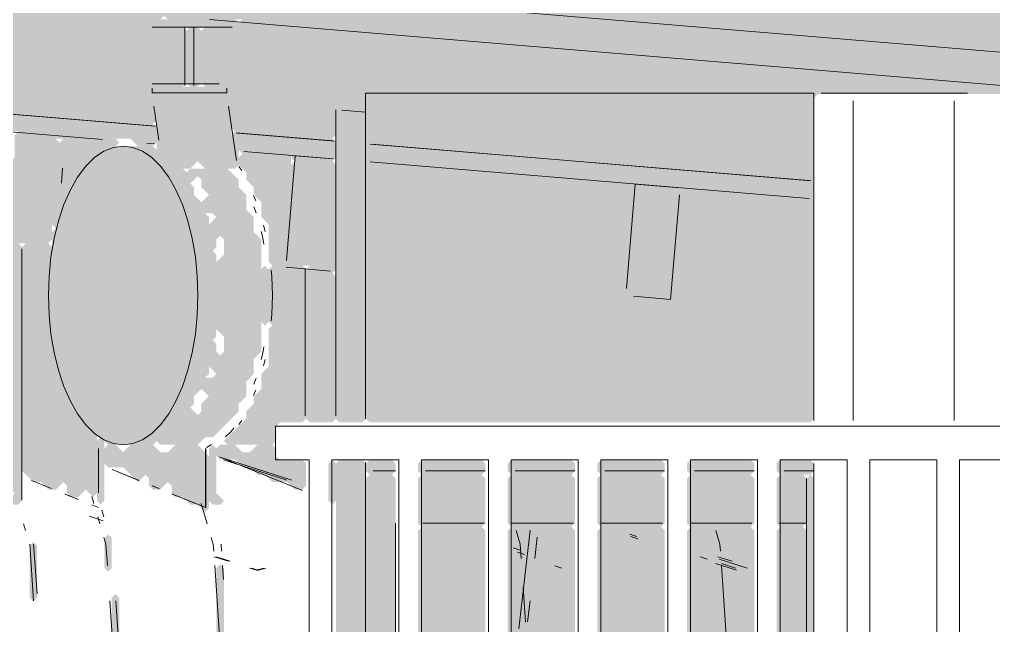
# Model space of a CAD drawing. Header units: millimetres. Extents: x 0 to 84100, y 0 to 59400.
# Drawn here: x 46800 to 48104, y 16618 to 17430 of the extents above; entities that cross this region are included whole.
import ezdxf

# ---------------------------------------------------------------- set-up
doc = ezdxf.new("R2010")
doc.units = ezdxf.units.MM
doc.layers.add('10_見えがかり', color=7, linetype='Continuous', lineweight=13)
doc.layers.add('12_見えがかり（ガラス）', color=5, linetype='Continuous', lineweight=9)

msp = doc.modelspace()

# ---------------------------------------------------------------- hatches: boundary and pattern name
at = {"layer": '10_見えがかり', "true_color": 0xbdbdbd}
for points in [[(43139, 17859.7), (43249, 17859.7), (43259, 17849.7), (43369, 17849.7), (43379, 17839.7), (43489, 17839.7), (43499, 17829.7), (43609, 17829.7), (43619, 17819.7), (43729, 17819.7), (43739, 17809.7), (43849, 17809.7), (43859, 17799.7), (43969, 17799.7), (43979, 17789.7), (44089, 17789.7), (44099, 17779.7), (44209, 17779.7), (44219, 17769.7), (44329, 17769.7), (44339, 17759.7), (44449, 17759.7), (44459, 17749.7), (44569, 17749.7), (44579, 17739.7), (44689, 17739.7), (44699, 17729.7), (44809, 17729.7), (44819, 17719.7), (44929, 17719.7), (44939, 17709.7), (45049, 17709.7), (45059, 17699.7), (45169, 17699.7), (45179, 17689.7), (45289, 17689.7), (45299, 17679.7), (45409, 17679.7), (45419, 17669.7), (45529, 17669.7), (45539, 17659.7), (45649, 17659.7), (45659, 17649.7), (45769, 17649.7), (45779, 17639.7), (45889, 17639.7), (45899, 17629.7), (46009, 17629.7), (46019, 17619.7), (46129, 17619.7), (46139, 17609.7), (46249, 17609.7), (46259, 17599.7), (46369, 17599.7), (46379, 17589.7), (46489, 17589.7), (46499, 17579.7), (46609, 17579.7), (46619, 17569.7), (46729, 17569.7), (46739, 17559.7), (46849, 17559.7), (46859, 17549.7), (46969, 17549.7), (46979, 17539.7), (47089, 17539.7), (47099, 17529.7), (47209, 17529.7), (47219, 17519.7), (47329, 17519.7), (47339, 17509.7), (47449, 17509.7), (47459, 17499.7), (47569, 17499.7), (47579, 17489.7), (47689, 17489.7), (47699, 17479.7), (47809, 17479.7), (47819, 17469.7), (47929, 17469.7), (47939, 17459.7), (48049, 17459.7), (48059, 17449.7), (48169, 17449.7), (48179, 17439.7), (48289, 17439.7), (48299, 17429.7), (48409, 17429.7), (48419, 17419.7), (48529, 17419.7), (48539, 17409.7), (48649, 17409.7), (48659, 17399.7), (48769, 17399.7), (48779, 17389.7), (48889, 17389.7), (48899, 17379.7), (49009, 17379.7), (49019, 17369.7), (49129, 17369.7), (49139, 17359.7), (49249, 17359.7), (49259, 17349.7), (49369, 17349.7), (49379, 17339.7), (49499, 17339.7), (49509, 17329.7), (49619, 17329.7), (49629, 17319.7), (49739, 17319.7), (49749, 17309.7), (49869, 17309.7), (49879, 17299.7), (49939, 17299.7), (49944, 17294.7), (49944, 17244.7), (49939, 17239.7), (49819, 17239.7), (49809, 17249.7), (49699, 17249.7), (49689, 17259.7), (49579, 17259.7), (49569, 17269.7), (49459, 17269.7), (49449, 17279.7), (49339, 17279.7), (49329, 17289.7), (49219, 17289.7), (49209, 17299.7), (49099, 17299.7), (49089, 17309.7), (48979, 17309.7), (48969, 17319.7), (48859, 17319.7), (48849, 17329.7), (48729, 17329.7), (48719, 17339.7), (48609, 17339.7), (48599, 17349.7), (48489, 17349.7), (48479, 17359.7), (48369, 17359.7), (48359, 17369.7), (48249, 17369.7), (48239, 17379.7), (48129, 17379.7), (48119, 17389.7), (48009, 17389.7), (47999, 17399.7), (47889, 17399.7), (47879, 17409.7), (47769, 17409.7), (47759, 17419.7), (47649, 17419.7), (47639, 17429.7), (47529, 17429.7), (47519, 17439.7), (47409, 17439.7), (47399, 17449.7), (47289, 17449.7), (47279, 17459.7), (47169, 17459.7), (47159, 17469.7), (47049, 17469.7), (47039, 17479.7), (46929, 17479.7), (46919, 17489.7), (46809, 17489.7), (46799, 17499.7), (46689, 17499.7), (46679, 17509.7), (46569, 17509.7), (46559, 17519.7), (46449, 17519.7), (46439, 17529.7), (46329, 17529.7), (46319, 17539.7), (46209, 17539.7), (46199, 17549.7), (46089, 17549.7), (46079, 17559.7), (45969, 17559.7), (45959, 17569.7), (45849, 17569.7), (45839, 17579.7), (45729, 17579.7), (45719, 17589.7), (45609, 17589.7), (45599, 17599.7), (45489, 17599.7), (45479, 17609.7), (45369, 17609.7), (45359, 17619.7), (45249, 17619.7), (45239, 17629.7), (45129, 17629.7), (45119, 17639.7), (45009, 17639.7), (44999, 17649.7), (44889, 17649.7), (44879, 17659.7), (44769, 17659.7), (44759, 17669.7), (44649, 17669.7), (44639, 17679.7), (44529, 17679.7), (44519, 17689.7), (44409, 17689.7), (44399, 17699.7), (44289, 17699.7), (44279, 17709.7), (44169, 17709.7), (44159, 17719.7), (44049, 17719.7), (44039, 17729.7), (43929, 17729.7), (43919, 17739.7), (43809, 17739.7), (43799, 17749.7), (43689, 17749.7), (43679, 17759.7), (43569, 17759.7), (43559, 17769.7), (43449, 17769.7), (43439, 17779.7), (43329, 17779.7), (43319, 17789.7), (43209, 17789.7), (43199, 17799.7), (43089, 17799.7), (43079, 17809.7), (43059, 17809.7), (43054, 17814.7), (43054, 17834.7), (43064, 17844.7), (43064, 17864.7), (43069, 17869.7), (43129, 17869.7)], [(45789, 17529.7), (45899, 17529.7), (45909, 17519.7), (46019, 17519.7), (46029, 17509.7), (46139, 17509.7), (46149, 17499.7), (46259, 17499.7), (46269, 17489.7), (46379, 17489.7), (46389, 17479.7), (46509, 17479.7), (46519, 17469.7), (46629, 17469.7), (46639, 17459.7), (46749, 17459.7), (46759, 17449.7), (46869, 17449.7), (46879, 17439.7), (46989, 17439.7), (46994, 17434.7), (46989, 17429.7), (46979, 17429.7), (46974, 17424.7), (46979, 17419.7), (47019, 17419.7), (47024, 17414.7), (47024, 17344.7), (47019, 17339.7), (46979, 17339.7), (46974, 17334.7), (46974, 17324.7), (46984, 17314.7), (46984, 17294.7), (46979, 17289.7), (46889, 17289.7), (46879, 17299.7), (46769, 17299.7), (46759, 17309.7), (46649, 17309.7), (46639, 17319.7), (46529, 17319.7), (46519, 17329.7), (46409, 17329.7), (46399, 17339.7), (46289, 17339.7), (46279, 17349.7), (46169, 17349.7), (46159, 17359.7), (46049, 17359.7), (46039, 17369.7), (45929, 17369.7), (45919, 17379.7), (45809, 17379.7), (45799, 17389.7), (45689, 17389.7), (45679, 17399.7), (45589, 17399.7), (45584, 17404.7), (45584, 17444.7), (45574, 17454.7), (45574, 17464.7), (45569, 17469.7), (45549, 17469.7), (45544, 17474.7), (45544, 17534.7), (45549, 17539.7), (45589, 17539.7), (45599, 17549.7), (45659, 17549.7), (45669, 17539.7), (45779, 17539.7)], [(46569, 17509.7), (46679, 17509.7), (46689, 17499.7), (46799, 17499.7), (46809, 17489.7), (46919, 17489.7), (46929, 17479.7), (47039, 17479.7), (47049, 17469.7), (47159, 17469.7), (47169, 17459.7), (47279, 17459.7), (47289, 17449.7), (47399, 17449.7), (47409, 17439.7), (47519, 17439.7), (47529, 17429.7), (47639, 17429.7), (47649, 17419.7), (47759, 17419.7), (47769, 17409.7), (47879, 17409.7), (47889, 17399.7), (47999, 17399.7), (48009, 17389.7), (48119, 17389.7), (48129, 17379.7), (48239, 17379.7), (48249, 17369.7), (48359, 17369.7), (48369, 17359.7), (48479, 17359.7), (48489, 17349.7), (48599, 17349.7), (48609, 17339.7), (48719, 17339.7), (48729, 17329.7), (48849, 17329.7), (48859, 17319.7), (48969, 17319.7), (48979, 17309.7), (49089, 17309.7), (49099, 17299.7), (49209, 17299.7), (49219, 17289.7), (49239, 17289.7), (49244, 17284.7), (49244, 17254.7), (49239, 17249.7), (49159, 17249.7), (49149, 17259.7), (49039, 17259.7), (49029, 17269.7), (48919, 17269.7), (48909, 17279.7), (48799, 17279.7), (48789, 17289.7), (48679, 17289.7), (48669, 17299.7), (48589, 17299.7), (48579, 17309.7), (48449, 17309.7), (48439, 17309.7), (48429, 17319.7), (48319, 17319.7), (48309, 17329.7), (48199, 17329.7), (48189, 17339.7), (48079, 17339.7), (48069, 17349.7), (47959, 17349.7), (47949, 17359.7), (47839, 17359.7), (47829, 17369.7), (47719, 17369.7), (47709, 17379.7), (47599, 17379.7), (47589, 17389.7), (47479, 17389.7), (47469, 17399.7), (47359, 17399.7), (47349, 17409.7), (47239, 17409.7), (47229, 17419.7), (47119, 17419.7), (47109, 17429.7), (46999, 17429.7), (46989, 17439.7), (46879, 17439.7), (46869, 17449.7), (46759, 17449.7), (46749, 17459.7), (46639, 17459.7), (46629, 17469.7), (46519, 17469.7), (46509, 17479.7), (46469, 17479.7), (46464, 17484.7), (46464, 17504.7), (46479, 17519.7), (46559, 17519.7)], [(47094, 17424.7), (47089, 17419.7), (46979, 17419.7), (46974, 17424.7), (46979, 17429.7), (47089, 17429.7)], [(47239, 17409.7), (47349, 17409.7), (47359, 17399.7), (47469, 17399.7), (47479, 17389.7), (47589, 17389.7), (47599, 17379.7), (47709, 17379.7), (47719, 17369.7), (47829, 17369.7), (47839, 17359.7), (47949, 17359.7), (47959, 17349.7), (48069, 17349.7), (48079, 17339.7), (48189, 17339.7), (48194, 17334.7), (48189, 17329.7), (47869, 17329.7), (47864, 17324.7), (47859, 17329.7), (47269, 17329.7), (47264, 17324.7), (47264, 17304.7), (47259, 17309.7), (47229, 17309.7), (47224, 17304.7), (47224, 17274.7), (47219, 17269.7), (47129, 17269.7), (47119, 17279.7), (47089, 17279.7), (47084, 17284.7), (47084, 17324.7), (47069, 17339.7), (47049, 17339.7), (47044, 17344.7), (47044, 17414.7), (47049, 17419.7), (47089, 17419.7), (47099, 17429.7), (47109, 17429.7), (47119, 17419.7), (47229, 17419.7)], [(47044, 17414.7), (47044, 17344.7), (47039, 17339.7), (47029, 17339.7), (47024, 17344.7), (47024, 17414.7), (47029, 17419.7), (47039, 17419.7)], [(45809, 17379.7), (45919, 17379.7), (45929, 17369.7), (46039, 17369.7), (46049, 17359.7), (46159, 17359.7), (46169, 17349.7), (46279, 17349.7), (46289, 17339.7), (46399, 17339.7), (46409, 17329.7), (46519, 17329.7), (46529, 17319.7), (46639, 17319.7), (46649, 17309.7), (46759, 17309.7), (46769, 17299.7), (46879, 17299.7), (46889, 17289.7), (46979, 17289.7), (46984, 17284.7), (46984, 17264.7), (46979, 17259.7), (46959, 17259.7), (46949, 17269.7), (46839, 17269.7), (46829, 17279.7), (46719, 17279.7), (46709, 17289.7), (46599, 17289.7), (46589, 17299.7), (46479, 17299.7), (46469, 17309.7), (46359, 17309.7), (46349, 17319.7), (46239, 17319.7), (46229, 17329.7), (46119, 17329.7), (46109, 17339.7), (45999, 17339.7), (45989, 17349.7), (45879, 17349.7), (45869, 17359.7), (45759, 17359.7), (45749, 17369.7), (45639, 17369.7), (45629, 17379.7), (45599, 17379.7), (45584, 17394.7), (45589, 17399.7), (45679, 17399.7), (45689, 17389.7), (45799, 17389.7)], [(47084, 17324.7), (47084, 17264.7), (47094, 17254.7), (47094, 17234.7), (47089, 17229.7), (47049, 17229.7), (47039, 17239.7), (47029, 17229.7), (46999, 17229.7), (46994, 17234.7), (46994, 17244.7), (46984, 17254.7), (46984, 17314.7), (46974, 17324.7), (46974, 17334.7), (46979, 17339.7), (47069, 17339.7)], [(46839, 17269.7), (46849, 17269.7), (46854, 17264.7), (46854, 17244.7), (46844, 17234.7), (46844, 17134.7), (46839, 17129.7), (46789, 17129.7), (46784, 17134.7), (46784, 17234.7), (46794, 17244.7), (46794, 17274.7), (46799, 17279.7), (46829, 17279.7)], [(47224, 17264.7), (47224, 17244.7), (47219, 17239.7), (47199, 17239.7), (47189, 17249.7), (47179, 17249.7), (47169, 17239.7), (47159, 17249.7), (47099, 17249.7), (47084, 17264.7), (47084, 17274.7), (47089, 17279.7), (47119, 17279.7), (47129, 17269.7), (47219, 17269.7)], [(46934, 17264.7), (46929, 17259.7), (46919, 17259.7), (46874, 17214.7), (46874, 17204.7), (46864, 17194.7), (46864, 17184.7), (46854, 17174.7), (46854, 17154.7), (46849, 17149.7), (46844, 17154.7), (46844, 17234.7), (46854, 17244.7), (46854, 17264.7), (46859, 17269.7), (46929, 17269.7)], [(47199, 17239.7), (47219, 17239.7), (47224, 17234.7), (47224, 17094.7), (47219, 17089.7), (47199, 17089.7), (47189, 17099.7), (47159, 17099.7), (47154, 17104.7), (47154, 17114.7), (47164, 17124.7), (47164, 17234.7), (47179, 17249.7), (47189, 17249.7)], [(46804, 17124.7), (46804, 16784.7), (46799, 16779.7), (46789, 16779.7), (46784, 16784.7), (46794, 16794.7), (46789, 16799.7), (46779, 16789.7), (46759, 16789.7), (46744, 16804.7), (46744, 17124.7), (46749, 17129.7), (46799, 17129.7)], [(46844, 17124.7), (46844, 16974.7), (46854, 16964.7), (46854, 16944.7), (46864, 16934.7), (46864, 16924.7), (46874, 16914.7), (46874, 16904.7), (46904, 16874.7), (46904, 16794.7), (46899, 16789.7), (46889, 16799.7), (46879, 16789.7), (46869, 16789.7), (46864, 16794.7), (46864, 16804.7), (46859, 16809.7), (46849, 16799.7), (46839, 16799.7), (46829, 16809.7), (46819, 16809.7), (46804, 16824.7), (46804, 17124.7), (46809, 17129.7), (46839, 17129.7)], [(47219, 17089.7), (47224, 17084.7), (47224, 16894.7), (47219, 16889.7), (47189, 16889.7), (47184, 16894.7), (47184, 17094.7), (47189, 17099.7), (47199, 17089.7)], [(46914, 16864.7), (46914, 16784.7), (46909, 16779.7), (46904, 16784.7), (46904, 16864.7), (46909, 16869.7)], [(47054, 16844.7), (47054, 16774.7), (47049, 16769.7), (47039, 16779.7), (47029, 16779.7), (47019, 16789.7), (47009, 16789.7), (47004, 16794.7), (47004, 16804.7), (46999, 16809.7), (46989, 16799.7), (46979, 16799.7), (46974, 16804.7), (46974, 16814.7), (46969, 16819.7), (46959, 16809.7), (46939, 16829.7), (46919, 16829.7), (46914, 16834.7), (46914, 16854.7), (46919, 16859.7), (46929, 16859.7), (46939, 16849.7), (46949, 16859.7), (46979, 16859.7), (46989, 16849.7), (46999, 16849.7), (47009, 16859.7), (47039, 16859.7)], [(47064, 16854.7), (47064, 16794.7), (47074, 16784.7), (47069, 16779.7), (47059, 16779.7), (47054, 16784.7), (47054, 16854.7), (47059, 16859.7)], [(47144, 16854.7), (47144, 16844.7), (47149, 16839.7), (47179, 16839.7), (47184, 16834.7), (47184, 16804.7), (47179, 16799.7), (47169, 16799.7), (47159, 16809.7), (47139, 16809.7), (47129, 16819.7), (47119, 16819.7), (47109, 16829.7), (47099, 16829.7), (47089, 16839.7), (47069, 16839.7), (47064, 16844.7), (47064, 16854.7), (47069, 16859.7), (47089, 16859.7), (47099, 16849.7), (47109, 16849.7), (47119, 16859.7), (47139, 16859.7)], [(47219, 16779.7), (47214, 16784.7), (47214, 16834.7), (47219, 16839.7), (47224, 16834.7), (47224, 16784.7)]]:
    msp.add_hatch(color=8, dxfattribs=at).paths.add_polyline_path(points)
at = {"layer": '10_見えがかり', "true_color": 0xe9dcc4}
for points in [[(47264, 16894.7), (47259, 16889.7), (47229, 16889.7), (47224, 16894.7), (47224, 17304.7), (47229, 17309.7), (47259, 17309.7), (47264, 17304.7)], [(46994, 17244.7), (46994, 17234.7), (46999, 17229.7), (47019, 17229.7), (47024, 17224.7), (47024, 17214.7), (47034, 17204.7), (47034, 17194.7), (47044, 17184.7), (47044, 17174.7), (47054, 17164.7), (47054, 17124.7), (47064, 17114.7), (47064, 17004.7), (47054, 16994.7), (47054, 16954.7), (47044, 16944.7), (47044, 16934.7), (47034, 16924.7), (47034, 16914.7), (47024, 16904.7), (47024, 16894.7), (46999, 16869.7), (46989, 16869.7), (46979, 16859.7), (46919, 16859.7), (46874, 16904.7), (46874, 16914.7), (46864, 16924.7), (46864, 16934.7), (46854, 16944.7), (46854, 16964.7), (46844, 16974.7), (46844, 17144.7), (46854, 17154.7), (46854, 17174.7), (46864, 17184.7), (46864, 17194.7), (46874, 17204.7), (46874, 17214.7), (46919, 17259.7), (46979, 17259.7)], [(47164, 17124.7), (47154, 17114.7), (47154, 17104.7), (47159, 17099.7), (47179, 17099.7), (47184, 17094.7), (47184, 16894.7), (47179, 16889.7), (47149, 16889.7), (47144, 16884.7), (47144, 16864.7), (47139, 16859.7), (47079, 16859.7), (47074, 16864.7), (47104, 16894.7), (47104, 16904.7), (47114, 16914.7), (47114, 16924.7), (47124, 16934.7), (47124, 16954.7), (47134, 16964.7), (47134, 17014.7), (47144, 17024.7), (47144, 17094.7), (47134, 17104.7), (47134, 17154.7), (47124, 17164.7), (47124, 17184.7), (47114, 17194.7), (47114, 17204.7), (47104, 17214.7), (47104, 17224.7), (47094, 17234.7), (47094, 17244.7), (47099, 17249.7), (47159, 17249.7), (47164, 17244.7)], [(47094, 17214.7), (47094, 17204.7), (47104, 17194.7), (47104, 17174.7), (47114, 17164.7), (47114, 17144.7), (47124, 17134.7), (47124, 16984.7), (47114, 16974.7), (47114, 16954.7), (47104, 16944.7), (47104, 16924.7), (47094, 16914.7), (47094, 16904.7), (47059, 16869.7), (47049, 16869.7), (47039, 16859.7), (46989, 16859.7), (46984, 16864.7), (46989, 16869.7), (46999, 16869.7), (47024, 16894.7), (47024, 16904.7), (47029, 16909.7), (47039, 16899.7), (47044, 16904.7), (47044, 16914.7), (47054, 16924.7), (47044, 16934.7), (47044, 16944.7), (47049, 16949.7), (47059, 16949.7), (47064, 16954.7), (47054, 16964.7), (47054, 16994.7), (47059, 16999.7), (47064, 16994.7), (47064, 16984.7), (47069, 16979.7), (47074, 16984.7), (47074, 17004.7), (47064, 17014.7), (47064, 17104.7), (47074, 17114.7), (47074, 17134.7), (47069, 17139.7), (47064, 17134.7), (47064, 17124.7), (47059, 17119.7), (47054, 17124.7), (47054, 17154.7), (47064, 17164.7), (47059, 17169.7), (47049, 17169.7), (47044, 17174.7), (47044, 17184.7), (47054, 17194.7), (47044, 17204.7), (47044, 17214.7), (47039, 17219.7), (47029, 17209.7), (47024, 17214.7), (47024, 17224.7), (47029, 17229.7), (47079, 17229.7)], [(47134, 17024.7), (47129, 17019.7), (47124, 17024.7), (47124, 17094.7), (47129, 17099.7), (47134, 17094.7)], [(47144, 17094.7), (47144, 17024.7), (47139, 17019.7), (47134, 17024.7), (47134, 17094.7), (47139, 17099.7)], [(47264, 14444.7), (47259, 14439.7), (47229, 14439.7), (47224, 14444.7), (47224, 16834.7), (47229, 16839.7), (47259, 16839.7), (47264, 16834.7)], [(47299, 16819.7), (47269, 16819.7), (47264, 16824.7), (47264, 16834.7), (47269, 16839.7), (47299, 16839.7), (47304, 16834.7), (47304, 16824.7)], [(47339, 16819.7), (47334, 16824.7), (47334, 16834.7), (47339, 16839.7), (47419, 16839.7), (47424, 16834.7), (47424, 16824.7), (47419, 16819.7)], [(47459, 16819.7), (47454, 16824.7), (47454, 16834.7), (47459, 16839.7), (47539, 16839.7), (47544, 16834.7), (47544, 16824.7), (47539, 16819.7)], [(47659, 16819.7), (47579, 16819.7), (47574, 16824.7), (47574, 16834.7), (47579, 16839.7), (47659, 16839.7), (47664, 16834.7), (47664, 16824.7)], [(47699, 16819.7), (47694, 16824.7), (47694, 16834.7), (47699, 16839.7), (47779, 16839.7), (47784, 16834.7), (47784, 16824.7), (47779, 16819.7)], [(47819, 16819.7), (47814, 16824.7), (47814, 16834.7), (47819, 16839.7), (47859, 16839.7), (47864, 16834.7), (47864, 16824.7), (47859, 16819.7)], [(47304, 16814.7), (47304, 14444.7), (47299, 14439.7), (47269, 14439.7), (47264, 14444.7), (47264, 16814.7), (47269, 16819.7), (47299, 16819.7)], [(47419, 16749.7), (47339, 16749.7), (47334, 16754.7), (47334, 16814.7), (47339, 16819.7), (47419, 16819.7), (47424, 16814.7), (47424, 16754.7)], [(47539, 16749.7), (47459, 16749.7), (47454, 16754.7), (47454, 16814.7), (47459, 16819.7), (47539, 16819.7), (47544, 16814.7), (47544, 16754.7)], [(47659, 16749.7), (47579, 16749.7), (47574, 16754.7), (47574, 16814.7), (47579, 16819.7), (47659, 16819.7), (47664, 16814.7), (47664, 16754.7)], [(47779, 16749.7), (47699, 16749.7), (47694, 16754.7), (47694, 16814.7), (47699, 16819.7), (47779, 16819.7), (47784, 16814.7), (47784, 16754.7)], [(47849, 16749.7), (47819, 16749.7), (47814, 16754.7), (47814, 16814.7), (47819, 16819.7), (47849, 16819.7), (47854, 16814.7), (47854, 16754.7)], [(47864, 16814.7), (47864, 14444.7), (47859, 14439.7), (47854, 14444.7), (47854, 14534.7), (47854, 16744.7), (47854, 16814.7), (47859, 16819.7)], [(46919, 16689.7), (46914, 16694.7), (46914, 16734.7), (46919, 16739.7), (46924, 16734.7), (46924, 16694.7)], [(46824, 16654.7), (46819, 16649.7), (46814, 16654.7), (46814, 16724.7), (46819, 16729.7), (46824, 16724.7)], [(47074, 16604.7), (47084, 16594.7), (47084, 14444.7), (47079, 14439.7), (47074, 14444.7), (47074, 16584.7), (47064, 16594.7), (47064, 16694.7), (47069, 16699.7), (47074, 16694.7)], [(46934, 14444.7), (46929, 14439.7), (46924, 14444.7), (46924, 16654.7), (46929, 16659.7), (46934, 16654.7)]]:
    msp.add_hatch(color=8, dxfattribs=at).paths.add_polyline_path(points)
at = {"layer": '12_見えがかり（ガラス）', "true_color": 0xdce9f2}
for points in [[(47859, 17329.7), (47864, 17324.7), (47864, 16894.7), (47859, 16889.7), (47269, 16889.7), (47264, 16894.7), (47264, 17324.7), (47269, 17329.7)], [(47424, 14534.7), (47419, 14529.7), (47339, 14529.7), (47334, 14534.7), (47334, 16744.7), (47339, 16749.7), (47419, 16749.7), (47424, 16744.7)], [(47544, 14534.7), (47539, 14529.7), (47459, 14529.7), (47454, 14534.7), (47454, 16744.7), (47459, 16749.7), (47539, 16749.7), (47544, 16744.7)], [(47664, 14534.7), (47659, 14529.7), (47579, 14529.7), (47574, 14534.7), (47574, 16744.7), (47579, 16749.7), (47659, 16749.7), (47664, 16744.7)], [(47784, 14534.7), (47779, 14529.7), (47699, 14529.7), (47694, 14534.7), (47694, 16744.7), (47699, 16749.7), (47779, 16749.7), (47784, 16744.7)], [(47854, 14534.7), (47849, 14529.7), (47819, 14529.7), (47814, 14534.7), (47814, 16744.7), (47819, 16749.7), (47849, 16749.7), (47854, 16744.7)]]:
    msp.add_hatch(color=8, dxfattribs=at).paths.add_polyline_path(points)

# ---------------------------------------------------------------- linework, layer by layer
at = {"layer": '10_見えがかり'}
for points in [[(49922, 17235.4), (43056.5, 17806.9)], [(47077.8, 17419.4), (46977.8, 17419.4)], [(47021.8, 17341.2), (47021.8, 17419.4)], [(47021.8, 17419.4), (47033.8, 17419.4)], [(47033.8, 17341.2), (47033.8, 17419.4)], [(47054.7, 17429.3), (48479.4, 17310.6)], [(47084.9, 17419.4), (47077.8, 17419.4)], [(45586.9, 17402.9), (46981.1, 17286.7)], [(45588.9, 17402.7), (46983.1, 17286.5)], [(45596.9, 17378), (46911.4, 17268.5)], [(46977.8, 17343.4), (47067.8, 17343.4)], [(46977.8, 17331.4), (46977.8, 17337.4)], [(47077.8, 17331.4), (46977.8, 17331.4)], [(47033.8, 17331.4), (47021.8, 17331.4)], [(47077.8, 17331.4), (47077.8, 17337.4)], [(47873.5, 17330.7), (48069.4, 17330.7)], [(48051.2, 17330.7), (47916.2, 17330.7)], [(48051.2, 17330.7), (47916.2, 17330.7)], [(46986.8, 17267.8), (46980.4, 17313.2)], [(47090.7, 17240.5), (47080.4, 17313.2)], [(47863.7, 16892.1), (47863.7, 17320.7)], [(47916.2, 17320.7), (47916.2, 16892.1)], [(47916.2, 16892.1), (47916.2, 17320.7)], [(48051.2, 17320.7), (48051.2, 16892.1)], [(48051.2, 17320.7), (48051.2, 16892.1)], [(47223.7, 16898.7), (47223.7, 17308.5)], [(47231.7, 17307.8), (47263.7, 17305.2)], [(47263.7, 16895.8), (47263.7, 17305.2)], [(47090.6, 17277.6), (47220.1, 17266.8)], [(47092.6, 17277.4), (47222.1, 17266.6)], [(46971.1, 17263.5), (46981.1, 17262.7)], [(47269.9, 17262.6), (47857.4, 17213.7)], [(47271.9, 17262.5), (47859.4, 17213.5)], [(46913.3, 17252.9), (46901, 17244.5)], [(46926.2, 17258), (46913.3, 17252.9)], [(46939.2, 17259.7), (46926.2, 17258)], [(46952.3, 17258), (46939.2, 17259.7)], [(46965.1, 17252.9), (46952.3, 17258)], [(46977.5, 17244.5), (46965.1, 17252.9)], [(47100.6, 17252.7), (47220.1, 17242.8)], [(47169.6, 17246.9), (47157.9, 17106.8)], [(47219.4, 17242.8), (47169.6, 17246.9)], [(46901, 17244.5), (46889.2, 17232.9)], [(46989.2, 17232.9), (46977.5, 17244.5)], [(47269.9, 17238.6), (47857.4, 17189.7)], [(46858.1, 17230.1), (46856.5, 17210.1)], [(46889.2, 17232.9), (46878.3, 17218.4)], [(47000.1, 17218.4), (46989.2, 17232.9)], [(47098.1, 17227.2), (47093.9, 17232.4)], [(46878.3, 17218.4), (46868.5, 17201.1)], [(47009.9, 17201.1), (47000.1, 17218.4)], [(47624.6, 17209), (47612.9, 17068.9)], [(47684.4, 17204.1), (47624.6, 17209)], [(46868.5, 17201.1), (46859.9, 17181.5)], [(47018.6, 17181.5), (47009.9, 17201.1)], [(47116.8, 17186.4), (47113.5, 17193.7)], [(47116.8, 17186.4), (47113.5, 17193.7)], [(47683.6, 17194.7), (47671.9, 17054.6)], [(46859.9, 17181.5), (46852.6, 17159.7)], [(47025.8, 17159.7), (47018.6, 17181.5)], [(47117, 17170.4), (47114.3, 17178.4)], [(46852.6, 17159.7), (46846.8, 17136.2)], [(47031.6, 17136.2), (47025.8, 17159.7)], [(47126.1, 17137), (47124, 17145.5)], [(47129.3, 17145.5), (47127.1, 17153.9)], [(47129.3, 17145.5), (47127.1, 17153.9)], [(46846.8, 17136.2), (46842.6, 17111.5)], [(47035.8, 17111.5), (47031.6, 17136.2)], [(47127.6, 17128.3), (47126.1, 17137)], [(46803.7, 16785.5), (46803.7, 17122.1)], [(46803.8, 16785.5), (46803.8, 17122.1)], [(46842.6, 17111.5), (46840.1, 17085.8)], [(47038.4, 17085.8), (47035.8, 17111.5)], [(47138.3, 17085), (47137.4, 17093.6)], [(47138.3, 17085), (47137.4, 17093.6)], [(47157.2, 17097.5), (47216.9, 17092.5)], [(47182.8, 16898.4), (47182.8, 17096.1)], [(47182.8, 16898.4), (47182.8, 17096.1)], [(46840.1, 17085.8), (46839.2, 17059.7)], [(47039.2, 17059.7), (47038.4, 17085.8)], [(47139.1, 17059.7), (47138.3, 17085)], [(47139.1, 17059.7), (47138.3, 17085)], [(46839.2, 17059.7), (46840.1, 17033.6)], [(47039.2, 17059.7), (47038.4, 17033.6)], [(47138.3, 17034.4), (47139.1, 17059.7)], [(47138.3, 17034.4), (47139.1, 17059.7)], [(47622.1, 17058.7), (47671.9, 17054.6)], [(46840.1, 17033.6), (46842.6, 17007.9)], [(47035.8, 17007.9), (47038.4, 17033.6)], [(47137.4, 17025.8), (47138.3, 17034.4)], [(47137.4, 17025.8), (47138.3, 17034.4)], [(46842.6, 17007.9), (46846.8, 16983.2)], [(47031.6, 16983.2), (47035.8, 17007.9)], [(47126.1, 16982.4), (47127.6, 16991.1)], [(46846.8, 16983.2), (46852.6, 16959.7)], [(47025.8, 16959.7), (47031.6, 16983.2)], [(47124, 16973.9), (47126.1, 16982.4)], [(47127.1, 16965.5), (47129.3, 16973.9)], [(47127.1, 16965.5), (47129.3, 16973.9)], [(46852.6, 16959.7), (46859.9, 16938)], [(47018.6, 16938), (47025.8, 16959.7)], [(47114.3, 16941), (47117, 16949)], [(46859.9, 16938), (46868.5, 16918.3)], [(47009.9, 16918.3), (47018.6, 16938)], [(47113.5, 16925.8), (47116.8, 16933)], [(47113.5, 16925.8), (47116.8, 16933)], [(46868.5, 16918.3), (46878.3, 16901)], [(47000.1, 16901), (47009.9, 16918.3)], [(46878.3, 16901), (46889.2, 16886.5)], [(46989.2, 16886.5), (47000.1, 16901)], [(46889.2, 16886.5), (46901, 16874.9)], [(46977.5, 16874.9), (46989.2, 16886.5)], [(47093.9, 16887), (47098.1, 16892.2)], [(47188.3, 14289.7), (47188.3, 16839.7), (47143.3, 16839.7), (47143.3, 16884.7), (48443.3, 16884.7)], [(46901, 16874.9), (46913.3, 16866.5)], [(46965.1, 16866.5), (46977.5, 16874.9)], [(47076.3, 16870.5), (47082.9, 16876.5)], [(47076.3, 16870.5), (47082.9, 16876.5)], [(47082.9, 16876.5), (47087.1, 16881.8)], [(47082.9, 16876.5), (47087.1, 16881.8)], [(46913.3, 16866.5), (46926.2, 16861.4)], [(46926.2, 16861.4), (46939.2, 16859.7)], [(46939.2, 16859.7), (46952.3, 16861.4)], [(46952.3, 16861.4), (46965.1, 16866.5)], [(47050.7, 16856.1), (47057.5, 16860.3)], [(46906, 16795.4), (46906, 16854.8)], [(46906.1, 16795.4), (46906.1, 16854.8)], [(47049.6, 16775.6), (47049.6, 16854.8)], [(47049.7, 16775.6), (47049.7, 16854.8)], [(47068, 16843.7), (47179, 16798.3)], [(47068.1, 16843.7), (47179.1, 16798.3)], [(47164.9, 16812.3), (47070.5, 16842.5)], [(47158.3, 16812.3), (47073.3, 16839.5)], [(47308.3, 14289.7), (47308.3, 16839.7), (47218.4, 16839.7), (47218.4, 14289.7)], [(47263.7, 14439.7), (47263.7, 16835.9)], [(47263.7, 16824.7), (47263.7, 16834.7)], [(47428.3, 14289.7), (47428.3, 16839.7), (47338.4, 16839.7), (47338.4, 14289.7)], [(47548.3, 14289.7), (47548.3, 16839.7), (47458.4, 16839.7), (47458.4, 14289.7)], [(47668.3, 14289.7), (47668.3, 16839.7), (47578.4, 16839.7), (47578.4, 14289.7)], [(47788.3, 14289.7), (47788.3, 16839.7), (47698.4, 16839.7), (47698.4, 14289.7)], [(47908.3, 14289.7), (47908.3, 16839.7), (47818.4, 16839.7), (47818.4, 14289.7)], [(47863.7, 16824.7), (47863.7, 16834.7)], [(47863.7, 14439.7), (47863.7, 16832.3)], [(48028.3, 14289.7), (48028.3, 16839.7), (47938.4, 16839.7), (47938.4, 14289.7)], [(48148.3, 16839.7), (48058.4, 16839.7), (48058.4, 14289.7)], [(46924.6, 16826.7), (46960.3, 16812.1)], [(46924.7, 16826.7), (46960.4, 16812.1)], [(47273.7, 16824.7), (47303.7, 16824.7)], [(47343.7, 16824.7), (47423.7, 16824.7)], [(47463.7, 16824.7), (47543.7, 16824.7)], [(47583.7, 16824.7), (47663.7, 16824.7)], [(47703.7, 16824.7), (47783.7, 16824.7)], [(47823.7, 16824.7), (47863.7, 16824.7)], [(46816.6, 16812.1), (46843.4, 16801.1)], [(46816.7, 16812.1), (46843.5, 16801.1)], [(46978.2, 16804.8), (46987.1, 16801.1)], [(46978.3, 16804.8), (46987.2, 16801.1)], [(47853.7, 14439.7), (47853.7, 16814.7)], [(47853.7, 16754.7), (47853.7, 16814.7)], [(46861.3, 16793.8), (46879.2, 16786.5)], [(46861.4, 16793.8), (46879.3, 16786.5)], [(47005, 16793.8), (47049.6, 16775.6)], [(47005.1, 16793.8), (47049.7, 16775.6)], [(46897.1, 16779.2), (46906, 16775.6)], [(46897.2, 16779.2), (46906.1, 16775.6)], [(46900, 16781.3), (46897.3, 16790.5)], [(47051.6, 16753.9), (47043.5, 16781.3)], [(46913.3, 16763.1), (46910.6, 16772.2)], [(46808.7, 16744.8), (46806, 16753.9)], [(46912.4, 16758), (46893.5, 16764)], [(46908.1, 16753.9), (46905.4, 16763.1)], [(47340.4, 16754.7), (47349.6, 16754.7)], [(47349.6, 16754.7), (47395.4, 16754.7)], [(47395.4, 16754.7), (47422.9, 16754.7)], [(47459.6, 16754.7), (47487.1, 16754.7)], [(47487.1, 16754.7), (47532.9, 16754.7)], [(47532.9, 16754.7), (47542.1, 16754.7)], [(47578.7, 16754.7), (47624.6, 16754.7)], [(47624.6, 16754.7), (47661.2, 16754.7)], [(47697.9, 16754.7), (47716.2, 16754.7)], [(47716.2, 16754.7), (47762.1, 16754.7)], [(47762.1, 16754.7), (47780.4, 16754.7)], [(47817.1, 16754.7), (47853.7, 16754.7)], [(47470.6, 16726.5), (47465.2, 16744.8)], [(47484, 16745.3), (47468.8, 16613.1)], [(47626.7, 16736.9), (47617.3, 16739.9)], [(47737.9, 16726.5), (47732.5, 16744.8)], [(46819.3, 16650.6), (46814.1, 16726.5)], [(46823.9, 16660.1), (46819.3, 16726.5)], [(46916.2, 16726.5), (46913.5, 16735.7)], [(46918.2, 16698.1), (46916.2, 16726.5)], [(47059.7, 16726.5), (47057, 16735.7)], [(47060.4, 16717.1), (47059.7, 16726.5)], [(47070.9, 16717.1), (47070.3, 16726.5)], [(47471.9, 16707.6), (47470.6, 16726.5)], [(47493.5, 16735.9), (47490.2, 16707.5)], [(47628.2, 16733.9), (47618.8, 16736.9)], [(47738.6, 16717.1), (47737.9, 16726.5)], [(47470.6, 16718.8), (47461.2, 16721.8)], [(47476.3, 16712.7), (47466.9, 16715.7)], [(47080, 16703.7), (47061.1, 16709.7)], [(47082.6, 16703.7), (47063.7, 16709.7)], [(47721, 16706.7), (47711.5, 16709.7)], [(47760.2, 16691.6), (47731.9, 16700.7)], [(47754.1, 16703.7), (47735.2, 16709.7)], [(47774.4, 16694.6), (47736.7, 16706.7)], [(47758.7, 16694.6), (47739.8, 16700.7)], [(47069.5, 16584.2), (47061.7, 16698.1)], [(47073.5, 16679.1), (47072.2, 16698.1)], [(47117.8, 16691.6), (47108.4, 16694.6)], [(47120.5, 16691.6), (47111, 16694.6)], [(47127.3, 16694.3), (47117.8, 16691.6)], [(47117.8, 16691.6), (47120.5, 16691.6)], [(47130, 16694.3), (47120.5, 16691.6)], [(47526.3, 16694.6), (47516.9, 16697.6)], [(47747.7, 16584.2), (47739.9, 16698.1)], [(47477.8, 16622.1), (47474.5, 16669.6)], [(46926, 16584.2), (46921.5, 16650.6)], [(46933.9, 16584.2), (46929.4, 16650.6)], [(47483.7, 16650.9), (47480.5, 16622.5)]]:
    msp.add_lwpolyline(points, dxfattribs=at)
at = {"layer": '12_見えがかり（ガラス）'}
for points in [[(47263.7, 16894.6), (47263.7, 17330.7)], [(47313.7, 17330.7), (47263.7, 17330.7)], [(47313.7, 17330.7), (47263.7, 17330.7)], [(47263.7, 17310.9), (47263.7, 17330.7)], [(47313.7, 17330.7), (47363.7, 17330.7)], [(47363.7, 17330.7), (47313.7, 17330.7)], [(47363.7, 17330.7), (47413.7, 17330.7)], [(47413.7, 17330.7), (47363.7, 17330.7)], [(47413.7, 17330.7), (47463.7, 17330.7)], [(47463.7, 17330.7), (47413.7, 17330.7)], [(47463.7, 17330.7), (47513.7, 17330.7)], [(47513.7, 17330.7), (47463.7, 17330.7)], [(47513.7, 17330.7), (47563.7, 17330.7)], [(47563.7, 17330.7), (47513.7, 17330.7)], [(47563.7, 17330.7), (47613.7, 17330.7)], [(47613.7, 17330.7), (47563.7, 17330.7)], [(47613.7, 17330.7), (47663.7, 17330.7)], [(47663.7, 17330.7), (47613.7, 17330.7)], [(47663.7, 17330.7), (47713.7, 17330.7)], [(47713.7, 17330.7), (47663.7, 17330.7)], [(47713.7, 17330.7), (47763.7, 17330.7)], [(47763.7, 17330.7), (47713.7, 17330.7)], [(47763.7, 17330.7), (47813.7, 17330.7)], [(47813.7, 17330.7), (47763.7, 17330.7)], [(47813.7, 17330.7), (47863.7, 17330.7)], [(47863.7, 17330.7), (47813.7, 17330.7)], [(47863.7, 16894.6), (47863.7, 17330.7)], [(47863.7, 16894.6), (47863.7, 17330.7)], [(47303.7, 14529.7), (47303.7, 16754.7)], [(47303.7, 14529.7), (47303.7, 16754.7)], [(47349.6, 16754.7), (47340.4, 16754.7)], [(47349.6, 16754.7), (47340.4, 16754.7)], [(47349.6, 16754.7), (47395.4, 16754.7)], [(47395.4, 16754.7), (47349.6, 16754.7)], [(47395.4, 16754.7), (47422.9, 16754.7)], [(47422.9, 16754.7), (47395.4, 16754.7)], [(47459.6, 16754.7), (47487.1, 16754.7)], [(47487.1, 16754.7), (47459.6, 16754.7)], [(47487.1, 16754.7), (47532.9, 16754.7)], [(47532.9, 16754.7), (47487.1, 16754.7)], [(47532.9, 16754.7), (47542.1, 16754.7)], [(47542.1, 16754.7), (47532.9, 16754.7)], [(47578.7, 16754.7), (47624.6, 16754.7)], [(47624.6, 16754.7), (47578.7, 16754.7)], [(47624.6, 16754.7), (47661.2, 16754.7)], [(47661.2, 16754.7), (47624.6, 16754.7)], [(47697.9, 16754.7), (47716.2, 16754.7)], [(47716.2, 16754.7), (47697.9, 16754.7)], [(47716.2, 16754.7), (47762.1, 16754.7)], [(47762.1, 16754.7), (47716.2, 16754.7)], [(47762.1, 16754.7), (47780.4, 16754.7)], [(47780.4, 16754.7), (47762.1, 16754.7)], [(47817.1, 16754.7), (47853.7, 16754.7)], [(47853.7, 16754.7), (47817.1, 16754.7)], [(47853.7, 14529.7), (47853.7, 16754.7)], [(47853.7, 14529.7), (47853.7, 16754.7)]]:
    msp.add_lwpolyline(points, dxfattribs=at)

doc.saveas('drawing.dxf')
